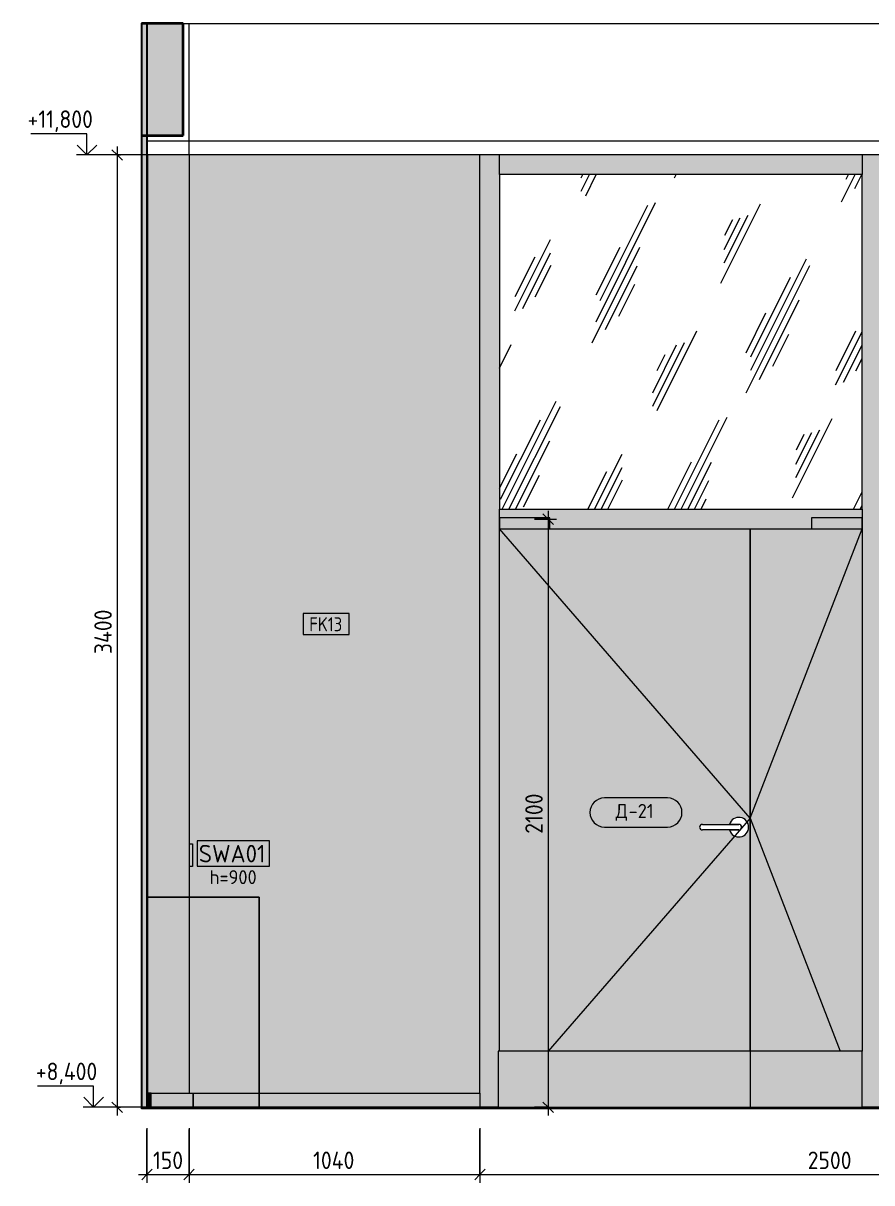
# Model space of a CAD drawing. Header units: millimetres. Extents: x 54605 to 109624, y -2609 to 12445.
# Drawn here: x 73776 to 76807, y 8130 to 12271 of the extents above; entities that cross this region are included whole.
import ezdxf

# ---------------------------------------------------------------- set-up
doc = ezdxf.new("R2010")
doc.units = ezdxf.units.MM
for name, color, linetype, lineweight in [('A-ANNO-DIMS', 7, 'Continuous', 9), ('A-ANNO-DIMS-25', 7, 'Continuous', 9), ('A-CLNG', 7, 'Continuous', 9), ('A-DETL', 7, 'Continuous', 9), ('A-DOOR', 7, 'Continuous', 9), ('A-DOOR-IDEN', 7, 'Continuous', 9), ('A-FLOR', 7, 'Continuous', 9), ('A-GENM', 7, 'Continuous', 9), ('A-GLAZ-CURT', 7, 'Continuous', 9), ('A-GLAZ-CWMG', 7, 'Continuous', 9), ('A-WALL-IDEN', 7, 'Continuous', 9), ('A-WALL-PATT', 7, 'Continuous', 9), ('E-ELEC-FIXT-IDEN', 7, 'Continuous', 9), ('G-ANNO-DIMS', 7, 'Continuous', 9), ('G-ANNO-DIMS-1', 7, 'Continuous', 20), ('I-WALL', 7, 'Continuous', 9), ('Электрические приборы', 7, 'Continuous', 9)]:
    doc.layers.add(name, color=color, linetype=linetype, lineweight=lineweight)
for name, color, linetype, lineweight, true_color in [('A-DETL-GENF-2', 7, 'Continuous', 9, 0xffffff), ('A-FLOR-1', 7, 'Continuous', 9, 0x787878), ('A-FLOR-FNSH-1', 7, 'Continuous', 30, 0x3c3c3c), ('A-FLOR-FNSH-2', 7, 'Continuous', 40, 0x3c3c3c), ('A-WALL-5', 7, 'Continuous', 30, 0x3c3c3c), ('A-WALL-FNSH-3', 7, 'Continuous', 30, 0x3c3c3c), ('I-FURN-10', 7, 'Continuous', 9, 0x949494), ('I-FURN-11', 7, 'Continuous', 9, 0x9e9e9e), ('I-FURN-14', 7, 'Continuous', 9, 0x8d8d8d), ('I-FURN-7', 7, 'Continuous', 9, 0xacacac), ('I-FURN-9', 7, 'Continuous', 9, 0xc0c0c0), ('I-WALL-1', 7, 'Continuous', 9, 0x787878)]:
    doc.layers.add(name, color=color, linetype=linetype, lineweight=lineweight, true_color=true_color)
doc.layers.add('I-FURN-8', color=7, linetype='Continuous', lineweight=9, true_color=0x7f7f7f, transparency=0.7)
doc.styles.add('GOST Common_5', font='GOST_Common.ttf', dxfattribs={"width": 0.9, "height": 50})
doc.styles.add('GOST Common_6', font='GOST_Common.ttf', dxfattribs={"height": 50})
doc.styles.add('GOST Common_7', font='GOST_Common.ttf', dxfattribs={"height": 62.5})
doc.styles.add('ISOCPEUR_2', font='isocpeur.ttf', dxfattribs={"width": 0.9, "height": 62.5})
doc.dimstyles.new('ISO-2_5_0_9К_БОЛЬШОЙ_1', dxfattribs={"dimscale": 304.8, "dimtxt": 62.248823, "dimasz": 0.123031, "dimexe": 0.098425, "dimexo": 0.246063, "dimgap": 0, "dimtad": 1, "dimdec": 0, "dimrnd": 10, "dimzin": 0, "dimdsep": 46, "dimtxsty": 'ISOCPEUR_2', "dimblk1": 'OBLIQUE', "dimblk2": 'OBLIQUE', "dimsah": 1, "dimcen": 0.09, "dimdle": 0.098425, "dimazin": 0, "dimtfac": 1, "dimtdec": 4, "dimtix": 1, "dimtmove": 0, "dimatfit": 3, "dimfxl": 1, "dimtvp": 1, "dimtolj": 1, "dimtzin": 0, "dimarcsym": 2})
pattern_1 = [(0, (79040.9145, 0), (30.48, 7.62), [2.515, -20.345, 2.515, -20.345, -121.92]), (0, (79040.9145, 0), (30.48, 7.62), [-45.72, 2.515, -43.205, 2.515, -20.345, -53.34]), (0, (79040.9145, 0), (30.48, 7.62), [-114.3, 2.515, -12.725, 2.515, -35.585]), (120, (79052.3445, 3.81), (-21.8391136, 22.5864543), [2.515, -20.345, 2.515, -20.345, -121.92]), (120, (79052.3445, 3.81), (-21.8391136, 22.5864543), [-45.72, 2.515, -43.205, 2.515, -20.345, -53.34]), (120, (79052.3445, 3.81), (-21.8391136, 22.5864543), [-114.3, 2.515, -12.725, 2.515, -35.585]), (240, (79056.1545, 19.05), (-8.6408864, -30.2064543), [2.515, -20.345, 2.515, -20.345, -121.92]), (240, (79056.1545, 19.05), (-8.6408864, -30.2064543), [-45.72, 2.515, -43.205, 2.515, -20.345, -53.34]), (240, (79056.1545, 19.05), (-8.6408864, -30.2064543), [-114.3, 2.515, -12.725, 2.515, -35.585])]

# ---------------------------------------------------------------- blocks, each defined once
blk = doc.blocks.new('Плинтус - Плинтус темный _ст_школа_-33410422-Развертка 3_07-1')
at = {"layer": 'A-GENM'}
blk.add_hatch(color=256, dxfattribs=at).paths.add_polyline_path([(57841.8, 8400), (57970, 8400), (57970, 8450), (57181.9, 8450), (57181.9, 8400)])
for p, q in [((56946, 8450), (57181.9, 8450)), ((57181.9, 8450), (57970, 8450)), ((57970, 8450), (57970, 8400)), ((57181.9, 8400), (56946, 8400)), ((57841.8, 8400), (57181.9, 8400))]:
    blk.add_line(p, q, dxfattribs=at)
blk = doc.blocks.new('Плинтус - Плинтус темный _ст_школа_-33410185-Развертка 3_07-1')
at = {"layer": 'A-GENM'}
blk.add_line((56946, 8450), (56946, 8400), dxfattribs=at)
blk = doc.blocks.new('Плинтус - Плинтус темный _ст_школа_-32862160-Развертка 3_07-1')
at = {"layer": 'A-GENM'}
for p, q in [((56796, 8450), (56946, 8450)), ((56946, 8400), (56946, 8450)), ((56946, 8400), (56796, 8400))]:
    blk.add_line(p, q, dxfattribs=at)
blk = doc.blocks.new('Плинтус - Плинтус темный _ст_школа_-32864161-Развертка 3_07-1')
at = {"layer": 'A-GENM'}
for p, q in [((56781.9, 8450), (56781, 8450)), ((56781, 8450), (56781, 8400)), ((56796, 8450), (56781.9, 8450)), ((56796, 8400), (56796, 8450)), ((56781, 8400), (56781.9, 8400)), ((56781.9, 8400), (56796, 8400))]:
    blk.add_line(p, q, dxfattribs=at)
blk = doc.blocks.new('Switch1 - Svitch х1-27745830-Развертка 3_07-1')
at = {"layer": 'Электрические приборы'}
blk.add_hatch(color=256, dxfattribs=at).paths.add_polyline_path([(56943, 9259), (56943, 9341), (56931, 9341), (56931, 9259)])
for p, q in [((56931, 9341), (56943, 9341)), ((56943, 9341), (56943, 9259)), ((56943, 9259), (56931, 9259))]:
    blk.add_line(p, q, dxfattribs=at)
blk = doc.blocks.new('1_113 тумба - 1_113 тумба-31126920-Развертка 3_07-1')
at = {"layer": 'I-FURN-8'}
for points in [[(56781.9, 8450), (56931, 8450), (56931, 9150), (56781.9, 9150), (56781.9, 9043.8)], [(57181.9, 8450), (57181.9, 9150), (56931, 9150), (56931, 8450), (56946.3, 8450)], [(56796, 8400), (56796, 8450), (56781.9, 8450), (56781.9, 8400)], [(56930, 8400), (57181.9, 8400), (57181.9, 8450), (56796, 8450), (56796, 8400), (56910, 8400)]]:
    blk.add_hatch(color=256, dxfattribs=at).paths.add_polyline_path(points)
at = {"layer": 'I-FURN-10'}
for p, q in [((57181.9, 9150), (56781.9, 9150)), ((56781.9, 8450), (56781.9, 9150)), ((57181.9, 9150), (57181.9, 8400)), ((56796, 8400), (57181.9, 8400)), ((57181.9, 8400), (56796, 8400))]:
    blk.add_line(p, q, dxfattribs=at)
at = {"layer": 'I-FURN-11'}
for p, q in [((57181.9, 9150), (56781.9, 9150)), ((56781.9, 8450), (56781.9, 9150)), ((56781.9, 9150), (57181.9, 9150)), ((56781.9, 8450), (56781.9, 9150)), ((57181.9, 9150), (57181.9, 8400)), ((57181.9, 8400), (57181.9, 9150))]:
    blk.add_line(p, q, dxfattribs=at)
at = {"layer": 'I-FURN-14'}
blk.add_line((56946, 8400), (57181.9, 8400), dxfattribs=at)
blk.add_line((56946, 8400), (57181.9, 8400), dxfattribs=at)
at = {"layer": 'I-FURN-7'}
for p, q in [((56781.9, 9150), (57181.9, 9150)), ((56781.9, 8400), (56781.9, 9150)), ((57181.9, 9150), (56781.9, 9150)), ((56781.9, 8400), (56781.9, 9150)), ((57181.9, 8400), (57181.9, 9150)), ((57181.9, 9150), (57181.9, 8400)), ((57181.9, 8400), (56781.9, 8400)), ((56781.9, 8400), (57181.9, 8400))]:
    blk.add_line(p, q, dxfattribs=at)
at = {"layer": 'I-FURN-9'}
for p, q in [((56781.9, 9150), (57181.9, 9150)), ((56781.9, 8400), (56781.9, 9150)), ((57181.9, 8400), (57181.9, 9150)), ((57181.9, 8400), (56781.9, 8400)), ((57181.9, 8400), (56781.9, 8400))]:
    blk.add_line(p, q, dxfattribs=at)
blk = doc.blocks.new('Дверь_Витражная_остекление_ - ДВН_ДАО_Главный вход_1200 в свету-31742133-Развертка 3_07-1')
at = {"layer": 'A-DOOR'}
h = blk.add_hatch(color=256, dxfattribs=at)
h.paths.add_polyline_path([(58382.4, 8600), (58935, 8600), (58935, 10465), (58040, 10465), (58040, 8600)])
h.paths.add_polyline_path([(58895.5, 9365), (58886.5, 9366), (58878.1, 9369.3), (58870.8, 9374.7), (58865.1, 9381.7), (58861.5, 9390), (58764, 9390.1), (58761.9, 9390.5), (58759.8, 9391.5), (58757.3, 9393.8), (58756.2, 9395.5), (58755.3, 9397.4), (58755.1, 9400.7), (58755.3, 9402.6), (58756.7, 9405.4), (58758.1, 9407.2), (58760.5, 9408.9), (58762.4, 9409.7), (58766.7, 9410), (58861.5, 9410), (58865.1, 9418.3), (58870.8, 9425.3), (58878.1, 9430.7), (58886.5, 9434), (58895.5, 9435), (58904.5, 9433.7), (58912.8, 9430.1), (58920.3, 9424.1), (58925.4, 9417.3), (58928.8, 9409), (58930, 9400), (58928.8, 9391), (58925.4, 9382.7), (58919.9, 9375.4), (58912.8, 9369.9), (58904.5, 9366.3), (58897.6, 9365.3)])
blk.add_hatch(color=256, dxfattribs=at).paths.add_polyline_path([(59335, 8600), (59335, 10465), (58935, 10465), (58935, 8600), (59193.3, 8600)])
for p, q in [((58040, 10505), (58040, 10465)), ((58220, 10505), (58040, 10505)), ((58220, 10465), (58220, 10505)), ((59155, 10505), (59155, 10465)), ((59335, 10505), (59155, 10505)), ((59335, 10465), (59335, 10505)), ((58040, 10465), (58220, 10465)), ((58935, 8600), (58935, 10465)), ((58935, 10465), (58935, 8600)), ((59155, 10465), (59335, 10465)), ((58765, 9410), (58895, 9410)), ((58895, 9410), (58861.5, 9410)), ((58895, 9390), (58765, 9390)), ((58861.5, 9390), (58895, 9390))]:
    blk.add_line(p, q, dxfattribs=at)
for centre, radius, start, end in [((58765, 9400), 10, 90, 270), ((58895, 9400), 35, 0, 163.3985), ((58895, 9400), 35, 196.6015, 0), ((58895, 9400), 10, 270, 90), ((58895, 9400), 10, 270, 90)]:
    blk.add_arc(centre, radius, start, end, dxfattribs=at)
blk = doc.blocks.new('Прямоугольный импост - 50 x 70 мм-31701710-Развертка 3_07-1')
at = {"layer": 'A-GLAZ-CWMG'}
blk.add_hatch(color=256, dxfattribs=at).paths.add_polyline_path([(58923, 11730), (59335, 11730), (59335, 11800), (58040, 11800), (58040, 11730), (58202.3, 11730)])
for p, q in [((58040, 11730), (58040, 11800)), ((59335, 11800), (59335, 11730))]:
    blk.add_line(p, q, dxfattribs=at)
blk = doc.blocks.new('Прямоугольный импост - 50 x 70 мм-31687886-Развертка 3_07-1')
at = {"layer": 'A-GLAZ-CWMG'}
blk.add_hatch(color=256, dxfattribs=at).paths.add_polyline_path([(59405, 8400), (59405, 10500), (59335, 10500), (59335, 8400)])
for p, q in [((59335, 10500), (59335, 8600)), ((59405, 8400), (59405, 10500))]:
    blk.add_line(p, q, dxfattribs=at)
blk = doc.blocks.new('Системная панель - Стекло - 40мм-32257328-Развертка 3_07-1')
at = {"layer": 'A-GLAZ-CURT'}
h = blk.add_hatch(dxfattribs=at)
h.set_pattern_fill('FP_11', color=256, style=0, pattern_type=2)
h.set_pattern_definition([(63.435, (61667.1, 31.75), (-255.583, 766.747), [317.5, -190.5, 317.5, -190.5, -403.903]), (63.435, (61667.1, 31.75), (-255.583, 766.747), [-1016, 127, -276.903]), (63.435, (61651.2, 47.6), (-255.583, 766.747), [254, -317.5, 190.5, -190.5, -467.403]), (63.435, (61651.2, 47.6), (-255.583, 766.747), [-952.5, 222.25, -245.153]), (63.435, (61651.2, 95.25), (-255.583, 766.747), [190.5, -381, 127, -190.5, -530.903]), (63.435, (61651.2, 95.25), (-255.583, 766.747), [-889, 285.75, -245.153]), (63.435, (61698.84, 47.6), (-255.583, 766.747), [190.5, -381, 158.75, -6404.65]), (63.435, (61746.46, 95.25), (-255.583, 766.747), [95.25, -476.25, 63.5, -6499.9]), (63.435, (61667.1, 174.6), (-255.583, 766.747), [63.5, -476.25, 63.5, -254, -562.653]), (63.435, (61667.1, 174.6), (-255.583, 766.747), [-857.25, 158.75, -403.903]), (63.435, (61952.84, 127), (-255.583, 766.747), [317.5, -476.25, 381, -251.503]), (63.435, (61952.84, 79.4), (-255.583, 766.747), [444.5, -317.5, 476.25, -188.003]), (63.435, (61984.6, 95.25), (-255.583, 766.747), [508, -254, 381, -276.903]), (63.435, (62032.2, 142.9), (-255.583, 766.747), [317.5, -444.5, 254, -403.903]), (63.435, (61984.6, 238.1), (-255.583, 766.747), [158.75, -635, 190.5, -435.653]), (63.435, (62079.84, 190.5), (-255.583, 766.747), [127, -635, 127, -530.903])])
h.paths.add_polyline_path([(58935, 10535), (59335, 10535), (59335, 11730), (58040, 11730), (58040, 10535), (58923, 10535)])
for p, q in [((59335, 11730), (58040, 11730)), ((58040, 11730), (58040, 10535)), ((59335, 10535), (59335, 11730)), ((58040, 10535), (59335, 10535))]:
    blk.add_line(p, q, dxfattribs=at)
blk = doc.blocks.new('Прямоугольный импост - 50 x 70 мм-31701779-Развертка 3_07-1')
at = {"layer": 'A-GLAZ-CWMG'}
blk.add_hatch(color=256, dxfattribs=at).paths.add_polyline_path([(57970, 8400), (58035, 8400), (58035, 8600), (58040, 8600), (58040, 10500), (57970, 10500), (57970, 8450)])
blk.add_line((58040, 8600), (58040, 10500), dxfattribs=at)
blk = doc.blocks.new('Прямоугольный импост - 50 x 70 мм-31693698-Развертка 3_07-1')
at = {"layer": 'A-GLAZ-CWMG'}
blk.add_hatch(color=256, dxfattribs=at).paths.add_polyline_path([(59335, 10465), (59335, 10535), (58040, 10535), (58040, 10465), (58935, 10465)])
for p, q in [((58040, 10465), (58040, 10535)), ((59335, 10535), (59335, 10465)), ((58040, 10465), (59335, 10465))]:
    blk.add_line(p, q, dxfattribs=at)
blk = doc.blocks.new('Прямоугольный импост - 50 x 70 мм-32257330-Развертка 3_07-1')
at = {"layer": 'A-GLAZ-CWMG'}
blk.add_hatch(color=256, dxfattribs=at).paths.add_polyline_path([(57970, 10500), (58040, 10500), (58040, 11800), (57970, 11800), (57970, 10535)])
for p, q in [((58040, 11730), (58040, 11800)), ((58040, 10500), (58040, 10535))]:
    blk.add_line(p, q, dxfattribs=at)
blk = doc.blocks.new('Прямоугольный импост - 50 x 70 мм-32257325-Развертка 3_07-1')
at = {"layer": 'A-GLAZ-CWMG'}
blk.add_hatch(color=256, dxfattribs=at).paths.add_polyline_path([(59335, 10500), (59405, 10500), (59405, 11800), (59335, 11800), (59335, 11388.8)])
for p, q in [((59335, 11800), (59335, 11730)), ((59405, 10500), (59405, 11800)), ((59335, 10535), (59335, 10500))]:
    blk.add_line(p, q, dxfattribs=at)
blk = doc.blocks.new('Высотные отметки - Стрелка_Верх-17668718-Развертка 3_07-1')
at = {"layer": 'G-ANNO-DIMS'}
for p, q in [((56566.3, 11875), (56366.3, 11875)), ((56566.3, 11800), (56566.3, 11875)), ((56604.2, 11800), (56529.3, 11800))]:
    blk.add_line(p, q, dxfattribs=at)
at = {"layer": 'G-ANNO-DIMS-1'}
for q in [(56531, 11835.4), (56601.7, 11835.4)]:
    blk.add_line((56566.3, 11800), q, dxfattribs=at)
blk = doc.blocks.new('DIMBLOCK5-Развертка 3_07-1')
at = {"layer": 'A-ANNO-DIMS-25'}
for p, q in [((74218, 8325), (74218, 8130.2)), ((74368.3, 8325), (74368.3, 8130.2)), ((74218, 8160.2), (74218, 8320)), ((74368.3, 8160.2), (74368.3, 8320)), ((74188, 8160.2), (74368.3, 8160.2))]:
    blk.add_line(p, q, dxfattribs=at)
at = {"layer": 'A-ANNO-DIMS-25', "lineweight": 20}
for p, q in [((74218, 8160.2), (74199.3, 8141.4)), ((74218, 8160.2), (74236.8, 8178.9)), ((74368.3, 8160.2), (74349.6, 8141.4)), ((74368.3, 8160.2), (74387.1, 8178.9))]:
    blk.add_line(p, q, dxfattribs=at)
at = {"layer": 'A-ANNO-DIMS-25', "color": 0, "insert": (74239.3, 8241.8), "char_height": 62.5, "width": 129.286, "attachment_point": 1, "line_spacing_factor": 1.149209, "style": 'ISOCPEUR_2'}
blk.add_mtext('150', dxfattribs=at)
blk = doc.blocks.new('_Oblique')
at = {"color": 0, "linetype": 'ByBlock', "lineweight": -2}
blk.add_line((-0.5, -0.5), (0.5, 0.5), dxfattribs=at)
blk = doc.blocks.new('DIMBLOCK6-Развертка 3_07-1')
at = {"layer": 'A-ANNO-DIMS-25'}
for p, q in [((74368.3, 8325), (74368.3, 8130.2)), ((75407.3, 8325), (75407.3, 8130.2)), ((74368.3, 8160.2), (74368.3, 8320)), ((75407.3, 8160.2), (75407.3, 8320)), ((74368.3, 8160.2), (75407.3, 8160.2))]:
    blk.add_line(p, q, dxfattribs=at)
at = {"layer": 'A-ANNO-DIMS-25', "lineweight": 20}
for p, q in [((74368.3, 8160.2), (74349.6, 8141.4)), ((74368.3, 8160.2), (74387.1, 8178.9)), ((75407.3, 8160.2), (75388.6, 8141.4)), ((75407.3, 8160.2), (75426.1, 8178.9))]:
    blk.add_line(p, q, dxfattribs=at)
at = {"layer": 'A-ANNO-DIMS-25', "color": 0, "insert": (74811.2, 8241.8), "char_height": 62.5, "width": 183.873, "attachment_point": 1, "line_spacing_factor": 1.149209, "style": 'ISOCPEUR_2'}
blk.add_mtext('1040', dxfattribs=at)
blk = doc.blocks.new('DIMBLOCK7-Развертка 3_07-1')
at = {"layer": 'A-ANNO-DIMS-25'}
for p, q in [((75407.3, 8325), (75407.3, 8130.2)), ((77907.3, 8325), (77907.3, 8130.2)), ((75407.3, 8160.2), (75407.3, 8320)), ((77907.3, 8160.2), (77907.3, 8320)), ((75407.3, 8160.2), (77907.3, 8160.2))]:
    blk.add_line(p, q, dxfattribs=at)
at = {"layer": 'A-ANNO-DIMS-25', "lineweight": 20}
for p, q in [((75407.3, 8160.2), (75388.6, 8141.4)), ((75407.3, 8160.2), (75426.1, 8178.9)), ((77907.3, 8160.2), (77888.6, 8141.4)), ((77907.3, 8160.2), (77926.1, 8178.9))]:
    blk.add_line(p, q, dxfattribs=at)
at = {"layer": 'A-ANNO-DIMS-25', "color": 0, "insert": (76578.3, 8241.8), "char_height": 62.5, "width": 189.619, "attachment_point": 1, "line_spacing_factor": 1.149209, "style": 'ISOCPEUR_2'}
blk.add_mtext('2500', dxfattribs=at)
blk = doc.blocks.new('М_стена_0001 - Типоразмер_без рамки-25382661-Развертка 3_07-1')
at = {"layer": 'A-WALL-IDEN'}
for p, q in [((63290.9, 10163.1), (63127.7, 10163.1)), ((63127.7, 10163.1), (63127.7, 10088.1)), ((63290.9, 10088.1), (63290.9, 10163.1)), ((63127.7, 10088.1), (63290.9, 10088.1))]:
    blk.add_line(p, q, dxfattribs=at)
blk = doc.blocks.new('М_силовых электроприборов_РАЗВЕРТКИ - Типоразмер_примечание-27444908-Развертка 3_07-1')
at = {"layer": 'E-ELEC-FIXT-IDEN'}
for p, q in [((57218.8, 9351.3), (56960.5, 9351.3)), ((56960.5, 9351.3), (56960.5, 9261.3)), ((57218.8, 9261.3), (57218.8, 9351.3)), ((56960.5, 9261.3), (57218.8, 9261.3))]:
    blk.add_line(p, q, dxfattribs=at)
blk = doc.blocks.new('DIMBLOCK21-Развертка 3_07-1')
at = {"layer": 'A-ANNO-DIMS-25', "lineweight": 20}
for p, q in [((75650.9, 10500), (75632.1, 10518.8)), ((75650.9, 10500), (75669.6, 10481.2)), ((75650.9, 8400), (75632.1, 8418.7)), ((75650.9, 8400), (75669.6, 8381.2))]:
    blk.add_line(p, q, dxfattribs=at)
at = {"layer": 'A-ANNO-DIMS-25'}
for p, q in [((75650.9, 10530), (75650.9, 8370)), ((75602.4, 10500), (75680.9, 10500)), ((75650.9, 10500), (75602.4, 10500)), ((75602.4, 8400), (75680.9, 8400)), ((75650.9, 8400), (75602.4, 8400))]:
    blk.add_line(p, q, dxfattribs=at)
at = {"layer": 'A-ANNO-DIMS-25', "color": 0, "insert": (75569.2, 9376.4), "char_height": 62.5, "width": 176.691, "attachment_point": 1, "rotation": 90, "line_spacing_factor": 1.149209, "style": 'ISOCPEUR_2'}
blk.add_mtext('2100', dxfattribs=at)
blk = doc.blocks.new('М_двери - Типоразмер_рамка-25223575-Развертка 3_07-1')
at = {"layer": 'A-DOOR-IDEN'}
for p, q in [((58639.9, 9504.5), (58415.1, 9504.5)), ((58415.1, 9400.5), (58639.9, 9400.5))]:
    blk.add_line(p, q, dxfattribs=at)
for centre, start, end in [((58415.1, 9452.5), 90, 270), ((58639.9, 9452.5), 270, 90)]:
    blk.add_arc(centre, 52, start, end, dxfattribs=at)
blk = doc.blocks.new('DIMBLOCK28-Развертка 3_07-1')
at = {"layer": 'A-ANNO-DIMS-25', "lineweight": 20}
for p, q in [((74111.5, 11800), (74092.8, 11818.8)), ((74111.5, 11800), (74130.3, 11781.2)), ((74111.5, 8400), (74092.8, 8418.7)), ((74111.5, 8400), (74130.3, 8381.2))]:
    blk.add_line(p, q, dxfattribs=at)
at = {"layer": 'A-ANNO-DIMS-25'}
for p, q in [((74111.5, 11830), (74111.5, 8370)), ((74143, 11800), (74081.5, 11800)), ((74111.5, 11800), (74123, 11800)), ((74144.3, 8400), (74081.5, 8400)), ((74111.5, 8400), (74123, 8400))]:
    blk.add_line(p, q, dxfattribs=at)
at = {"layer": 'A-ANNO-DIMS-25', "color": 0, "insert": (74029.9, 10018), "char_height": 62.5, "width": 196.802, "attachment_point": 1, "rotation": 90, "line_spacing_factor": 1.149209, "style": 'ISOCPEUR_2'}
blk.add_mtext('3400', dxfattribs=at)

msp = doc.modelspace()

# ---------------------------------------------------------------- hatches: boundary and pattern name
at = {"layer": 'A-DETL-GENF-2'}
for points in [[(75477.3285, 8400), (76372.3285, 8400), (76372.3285, 8600), (75472.3285, 8600), (75472.3285, 8400)], [(76630.6365, 8400), (76772.3285, 8400), (76772.3285, 8600), (76372.3285, 8600), (76372.3285, 8400)]]:
    msp.add_hatch(color=256, dxfattribs=at).paths.add_polyline_path(points)
at = {"layer": 'A-FLOR-1'}
h = msp.add_hatch(dxfattribs=at)
h.set_pattern_fill('FP_9', color=256, style=0, pattern_type=2)
h.set_pattern_definition([(45, (79040.915, 0), (-14.25598, 14.25598), []), (45, (79055.17, 0), (-14.25598, 14.25598), [25.202, -5.04, 0.8382, -4.202])])
h.paths.add_polyline_path([(78522.7846, 11870), (78847.3285, 11870), (78847.3285, 12270), (78347.3285, 12270), (78347.3285, 11870)])
h.paths.add_polyline_path([(74218.0416, 11870), (74347.3285, 11870), (74347.3285, 12270), (74198.0416, 12270), (74198.0416, 11870)])
h = msp.add_hatch(color=256, dxfattribs=at)
h.paths.add_polyline_path([(79874.319, 8394.4568), (79921.2738, 8394.4568), (79921.2488, 8395), (79391.7326, 8395), (79391.7506, 8394.4568), (79604.0121, 8394.4568)])
h.paths.add_polyline_path([(82847.6946, 8394.4568), (82847.6946, 8395), (80034.7519, 8395), (80032.7293, 8394.4568), (82577.3878, 8394.4568)])
h.paths.add_polyline_path([(75279.1021, 8394.4568), (79278.6272, 8394.4568), (79276.595, 8395), (74197.8746, 8395), (74197.8746, 8394.4568)])
at = {"layer": 'A-WALL-PATT'}
for points in [[(74219.0416, 8450), (74219.2623, 8450), (74219.2623, 9150), (74367.3285, 9150), (74367.3285, 11800), (74219.0416, 11800), (74219.0416, 9043.8993)], [(74368.3285, 9150), (74368.3285, 11800), (74367.3285, 11800), (74367.3285, 9150)]]:
    msp.add_hatch(color=256, dxfattribs=at).paths.add_polyline_path(points)
h = msp.add_hatch(color=256, dxfattribs=at)
h.paths.add_polyline_path([(78303.8285, 8450), (78303.8285, 8820), (77907.3285, 8820), (77907.3285, 8450), (77962.783, 8450)])
h.paths.add_polyline_path([(75315.0558, 8450), (75407.3285, 8450), (75407.3285, 11800), (74368.3285, 11800), (74368.3285, 9341), (74380.3285, 9341), (74380.3285, 9259), (74368.3285, 9259), (74368.3285, 9150), (74619.2623, 9150), (74619.2623, 8450), (75279.1021, 8450)])
h.paths.add_polyline_path([(78323.8285, 8450), (78326.3285, 8450), (78326.3285, 11800), (77907.3285, 11800), (77907.3285, 8860), (78323.8285, 8860), (78323.8285, 8581.5909)])
at = {"layer": 'I-WALL-1'}
h = msp.add_hatch(dxfattribs=at)
h.set_pattern_fill('FP_10', color=256, style=0, pattern_type=2)
h.set_pattern_definition(pattern_1)
h.paths.add_polyline_path([(74217.3285, 8400), (74218.0416, 8400), (74218.0416, 11870), (74198.0416, 11870), (74198.0416, 8400)])
h = msp.add_hatch(dxfattribs=at)
h.set_pattern_fill('FP_10', color=256, style=0, pattern_type=2)
h.set_pattern_definition(pattern_1)
h.paths.add_polyline_path([(74217.3285, 8395), (74217.3285, 8400), (74198.0416, 8400), (74198.0416, 8395)])

# ---------------------------------------------------------------- linework, layer by layer
at = {"layer": 'A-CLNG'}
msp.add_line((82826.3285, 11800), (74219.0416, 11800), dxfattribs=at)
at = {"layer": 'A-DETL'}
for p, q in [((74219.0416, 11850), (82827.3285, 11850)), ((76372.3285, 9432.5), (75477.3285, 10465)), ((76372.3285, 9432.5), (76772.3285, 10465)), ((76372.3285, 9432.5), (75650.6941, 8600)), ((76372.3285, 9432.5), (76694.8466, 8600)), ((76372.3285, 8600), (75472.3285, 8600)), ((75472.3285, 8600), (75472.3285, 8400)), ((76772.3285, 8600), (76372.3285, 8600)), ((76372.3285, 8600), (76372.3285, 8400)), ((76772.3285, 8400), (76772.3285, 8600)), ((75472.3285, 8400), (76372.3285, 8400)), ((76372.3285, 8400), (76772.3285, 8400))]:
    msp.add_line(p, q, dxfattribs=at)
at = {"layer": 'A-FLOR'}
for p, q in [((74347.3285, 12270), (82847.6946, 12270)), ((75472.3285, 8400), (74219.0416, 8400)), ((79257.8909, 8400), (76772.3285, 8400))]:
    msp.add_line(p, q, dxfattribs=at)
at = {"layer": 'A-FLOR-FNSH-1'}
msp.add_line((79276.595, 8395), (74197.8746, 8395), dxfattribs=at)
at = {"layer": 'A-FLOR-FNSH-2'}
for p, q in [((74347.3285, 12270), (74197.8746, 12270)), ((74347.3285, 11870), (74347.3285, 12270)), ((74197.8746, 11870), (74347.3285, 11870))]:
    msp.add_line(p, q, dxfattribs=at)
at = {"layer": 'A-WALL-5'}
for p, q in [((74198.0416, 12270), (74198.0416, 8400)), ((74218.0416, 11800), (74218.0416, 12270)), ((74197.8746, 8400), (74218.0416, 8400)), ((74217.3285, 8394.4568), (74217.3285, 8400))]:
    msp.add_line(p, q, dxfattribs=at)
at = {"layer": 'A-WALL-FNSH-3'}
for p, q in [((74218.0416, 11800), (74218.0416, 8400)), ((74219.0416, 11800), (74218.0416, 11800)), ((74219.0416, 8400), (74219.0416, 11800)), ((74218.0416, 8400), (74219.0416, 8400))]:
    msp.add_line(p, q, dxfattribs=at)
at = {"layer": 'G-ANNO-DIMS'}
for p, q in [((74066.0197, 11800), (74003.6757, 11800)), ((74414.348, 11800), (74066.0197, 11800)), ((74300.7915, 8400), (74027.4085, 8400))]:
    msp.add_line(p, q, dxfattribs=at)
at = {"layer": 'I-WALL'}
for p, q in [((74198.0416, 8394.4568), (74198.0416, 12270.5773)), ((74367.3285, 12270), (74367.3285, 11800)), ((74368.3285, 11800), (74368.3285, 8450)), ((75407.3285, 8450), (75407.3285, 11800))]:
    msp.add_line(p, q, dxfattribs=at)

# ---------------------------------------------------------------- block references
at = {"layer": 'A-DOOR'}
msp.add_blockref('Дверь_Витражная_остекление_ - ДВН_ДАО_Главный вход_1200 в свету-31742133-Развертка 3_07-1', (17437.3285, 0), dxfattribs=at)
at = {"layer": 'A-DOOR-IDEN'}
msp.add_blockref('М_двери - Типоразмер_рамка-25223575-Развертка 3_07-1', (17437.3285, 0), dxfattribs=at)
at = {"layer": 'A-GENM'}
for name in ['Плинтус - Плинтус темный _ст_школа_-32864161-Развертка 3_07-1', 'Плинтус - Плинтус темный _ст_школа_-32862160-Развертка 3_07-1', 'Плинтус - Плинтус темный _ст_школа_-33410422-Развертка 3_07-1', 'Плинтус - Плинтус темный _ст_школа_-33410185-Развертка 3_07-1']:
    msp.add_blockref(name, (17437.3285, 0), dxfattribs=at)
at = {"layer": 'A-GLAZ-CURT'}
msp.add_blockref('Системная панель - Стекло - 40мм-32257328-Развертка 3_07-1', (17437.3285, 0), dxfattribs=at)
at = {"layer": 'A-GLAZ-CWMG'}
for name in ['Прямоугольный импост - 50 x 70 мм-32257330-Развертка 3_07-1', 'Прямоугольный импост - 50 x 70 мм-31701710-Развертка 3_07-1', 'Прямоугольный импост - 50 x 70 мм-32257325-Развертка 3_07-1', 'Прямоугольный импост - 50 x 70 мм-31693698-Развертка 3_07-1', 'Прямоугольный импост - 50 x 70 мм-31701779-Развертка 3_07-1', 'Прямоугольный импост - 50 x 70 мм-31687886-Развертка 3_07-1']:
    msp.add_blockref(name, (17437.3285, 0), dxfattribs=at)
at = {"layer": 'A-WALL-IDEN'}
msp.add_blockref('М_стена_0001 - Типоразмер_без рамки-25382661-Развертка 3_07-1', (11648.746, 0), dxfattribs=at)
at = {"layer": 'E-ELEC-FIXT-IDEN'}
msp.add_blockref('М_силовых электроприборов_РАЗВЕРТКИ - Типоразмер_примечание-27444908-Развертка 3_07-1', (17437.3285, 0), dxfattribs=at)
at = {"layer": 'G-ANNO-DIMS'}
for p in [(17437.3285, 0), (17461.0614, -3400)]:
    msp.add_blockref('Высотные отметки - Стрелка_Верх-17668718-Развертка 3_07-1', p, dxfattribs=at)
at = {"layer": 'I-FURN-11'}
msp.add_blockref('1_113 тумба - 1_113 тумба-31126920-Развертка 3_07-1', (17437.3285, 0), dxfattribs=at)
at = {"layer": 'Электрические приборы'}
msp.add_blockref('Switch1 - Svitch х1-27745830-Развертка 3_07-1', (17437.3285, 0), dxfattribs=at)

# ---------------------------------------------------------------- texts
at = {"layer": 'A-DOOR-IDEN', "char_height": 50, "attachment_point": 1, "style": 'GOST Common_6'}
for s, insert, width in [('\\fGOST Common|b0|i0|c204|p34|;Д', (75892.2675, 9482.808), 56.118125), ('-21', (75938.5696, 9482.808), 118.248906)]:
    msp.add_mtext(s, dxfattribs=dict(at, insert=insert, width=width))
at = {"layer": 'A-WALL-IDEN', "insert": (74797.5486, 10149.5068), "char_height": 50, "width": 149.715141, "attachment_point": 1, "style": 'GOST Common_5'}
msp.add_mtext('FK13', dxfattribs=at)
at = {"layer": 'E-ELEC-FIXT-IDEN', "attachment_point": 1}
for s, insert, char_height, width, style in [('SWA01', (74403.1533, 9336.7893), 62.5, 304.64125, 'GOST Common_7'), ('h=900', (74441.8095, 9246.5521), 50, 220.464062, 'GOST Common_6')]:
    msp.add_mtext(s, dxfattribs=dict(at, insert=insert, char_height=char_height, width=width, style=style))

# ---------------------------------------------------------------- dimensions: what is measured, and where the dimension line sits
at = {"layer": 'A-ANNO-DIMS'}
dim = msp.add_linear_dim(base=(75650.8505, 8400), p1=(75677.367, 10500), p2=(75677.367, 8400), angle=90, dimstyle='ISO-2_5_0_9К_БОЛЬШОЙ_1', override={"dimpost": '<>', "dimfxl": 2100}, dxfattribs=at)
dim.commit()
dim.dimension.update_dxf_attribs({"geometry": 'DIMBLOCK21-Развертка 3_07-1', "text_midpoint": (75619.6005, 9450)})
for base, p1, p2, override, picture, middle in [((74368.3285, 8160.1909), (74218.0416, 8400), (74368.3285, 8400), {"dimpost": '<>', "dimfxl": 150.28688}, 'DIMBLOCK5-Развертка 3_07-1', (74293.185, 8191.4409)), ((75407.3285, 8160.1909), (74368.3285, 8400), (75407.3285, 8400), {"dimpost": '<>', "dimfxl": 1039}, 'DIMBLOCK6-Развертка 3_07-1', (74887.8285, 8191.4409)), ((77907.3285, 8160.1909), (75407.3285, 8400), (77907.3285, 8400), {"dimpost": '<>', "dimfxl": 2500}, 'DIMBLOCK7-Развертка 3_07-1', (76657.3285, 8191.4409))]:
    dim = msp.add_linear_dim(base=base, p1=p1, p2=p2, dimstyle='ISO-2_5_0_9К_БОЛЬШОЙ_1', override=override, dxfattribs=at)
    dim.commit()
    dim.dimension.update_dxf_attribs({"geometry": picture, "text_midpoint": middle})

# ---------------------------------------------------------------- next in the draw order: texts
at = {"layer": 'G-ANNO-DIMS', "char_height": 62.5, "attachment_point": 1, "line_spacing_factor": 1.149209, "style": 'ISOCPEUR_2', "bg_fill": 3, "box_fill_scale": 1.25, "bg_fill_color": 256, "bg_fill_true_color": 13158600, "bg_fill_transparency": 0}
for s, insert, width in [('+11,800', (73791.3341, 11959.1535), 275.61967), ('+8,400', (73820.9803, 8559.1535), 261.427871)]:
    msp.add_mtext(s, dxfattribs=dict(at, insert=insert, width=width))

# ---------------------------------------------------------------- next in the draw order: dimensions: what is measured, and where the dimension line sits
at = {"layer": 'A-ANNO-DIMS'}
dim = msp.add_linear_dim(base=(74111.5035, 8400), p1=(74218.0416, 11800), p2=(74219.2623, 8400), angle=90, dimstyle='ISO-2_5_0_9К_БОЛЬШОЙ_1', override={"dimpost": '<>', "dimfxl": 3400.000219}, dxfattribs=at)
dim.commit()
dim.dimension.update_dxf_attribs({"geometry": 'DIMBLOCK28-Развертка 3_07-1', "text_midpoint": (74080.2535, 10100)})

doc.saveas('drawing.dxf')
